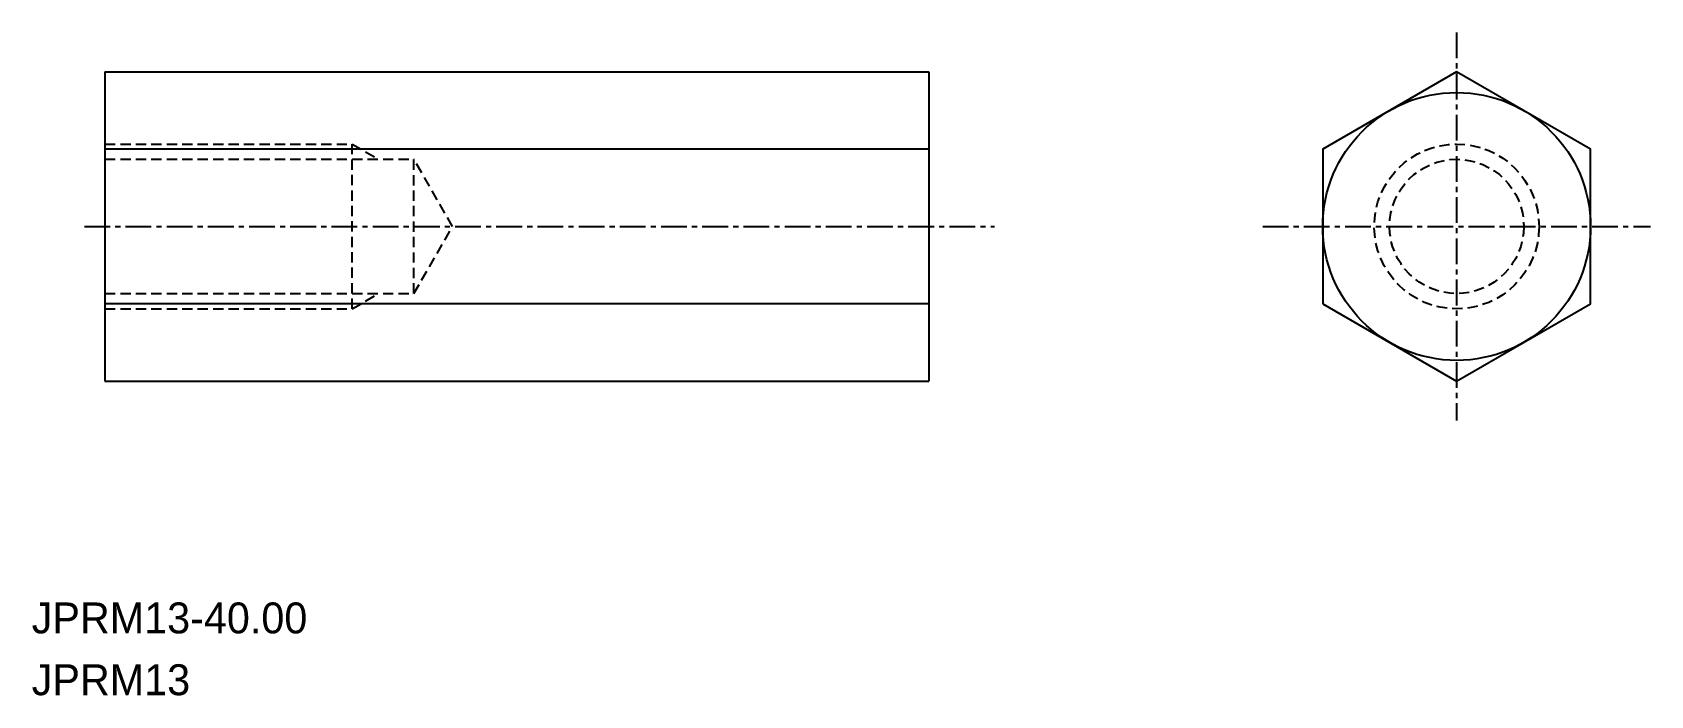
# Model space of a CAD drawing. Extents: x -1776.1 to -1697.6, y -571.5 to -539.3.
import ezdxf

# ---------------------------------------------------------------- set-up
doc = ezdxf.new("R2010")
doc.units = 0
doc.linetypes.add('CENTER', pattern=[2, 1.25, -0.25, 0.25, -0.25])
doc.linetypes.add('DASHED', pattern=[0.75, 0.5, -0.25])
doc.layers.get('0').update_dxf_attribs({"linetype": 'CONTINUOUS'})
doc.layers.add('CENTER', color=1, linetype='CENTER')

msp = doc.modelspace()

# ---------------------------------------------------------------- linework, layer by layer
at = {"color": 7, "linetype": 'CONTINUOUS'}
for p, q in [((-1772.597, -541.192), (-1772.597, -556.203)), ((-1772.597, -541.192), (-1732.597, -541.192)), ((-1732.597, -541.192), (-1732.597, -556.203)), ((-1772.597, -556.203), (-1732.597, -556.203))]:
    msp.add_line(p, q, dxfattribs=at)
at = {"color": 3, "linetype": 'DASHED'}
for p, q in [((-1772.597, -544.698), (-1760.597, -544.698)), ((-1760.597, -544.698), (-1759.313, -545.439)), ((-1760.597, -552.698), (-1760.597, -544.698)), ((-1772.597, -545.439), (-1757.597, -545.439)), ((-1757.597, -551.956), (-1757.597, -545.439)), ((-1755.716, -548.698), (-1757.597, -545.439)), ((-1757.597, -551.956), (-1755.716, -548.698)), ((-1772.597, -551.956), (-1757.597, -551.956)), ((-1760.597, -552.698), (-1759.313, -551.956)), ((-1772.597, -552.698), (-1760.597, -552.698))]:
    msp.add_line(p, q, dxfattribs=at)
for p, q in [((-1732.597, -544.945), (-1772.597, -544.945)), ((-1732.597, -552.45), (-1772.597, -552.45))]:
    msp.add_line(p, q)
msp.add_lwpolyline([(-1713.474, -552.45), (-1706.974, -556.203), (-1700.474, -552.45), (-1700.474, -544.945), (-1706.974, -541.192), (-1713.474, -544.945)], close=True)
at = {"linetype": 'CONTINUOUS'}
msp.add_circle((-1706.974, -548.698), 6.5, dxfattribs=at)
at = {"color": 3, "linetype": 'DASHED'}
for radius in [4, 3.258]:
    msp.add_circle((-1706.974, -548.698), radius, dxfattribs=at)
at = {"color": 7, "linetype": 'CONTINUOUS'}
for p in [(-1772.597, -548.698), (-1732.597, -548.698)]:
    msp.add_point(p, dxfattribs=at)
at = {"layer": 'CENTER', "color": 1, "linetype": 'CENTER'}
for p, q in [((-1706.974, -539.28), (-1706.974, -558.115)), ((-1773.597, -548.698), (-1729.414, -548.698)), ((-1716.392, -548.698), (-1697.557, -548.698))]:
    msp.add_line(p, q, dxfattribs=at)

# ---------------------------------------------------------------- texts
for s, p in [('JPRM13-40.00', (-1776.152, -568.447)), ('JPRM13', (-1776.152, -571.447))]:
    msp.add_text(s, height=1.5).set_placement(p)

doc.saveas('drawing.dxf')
